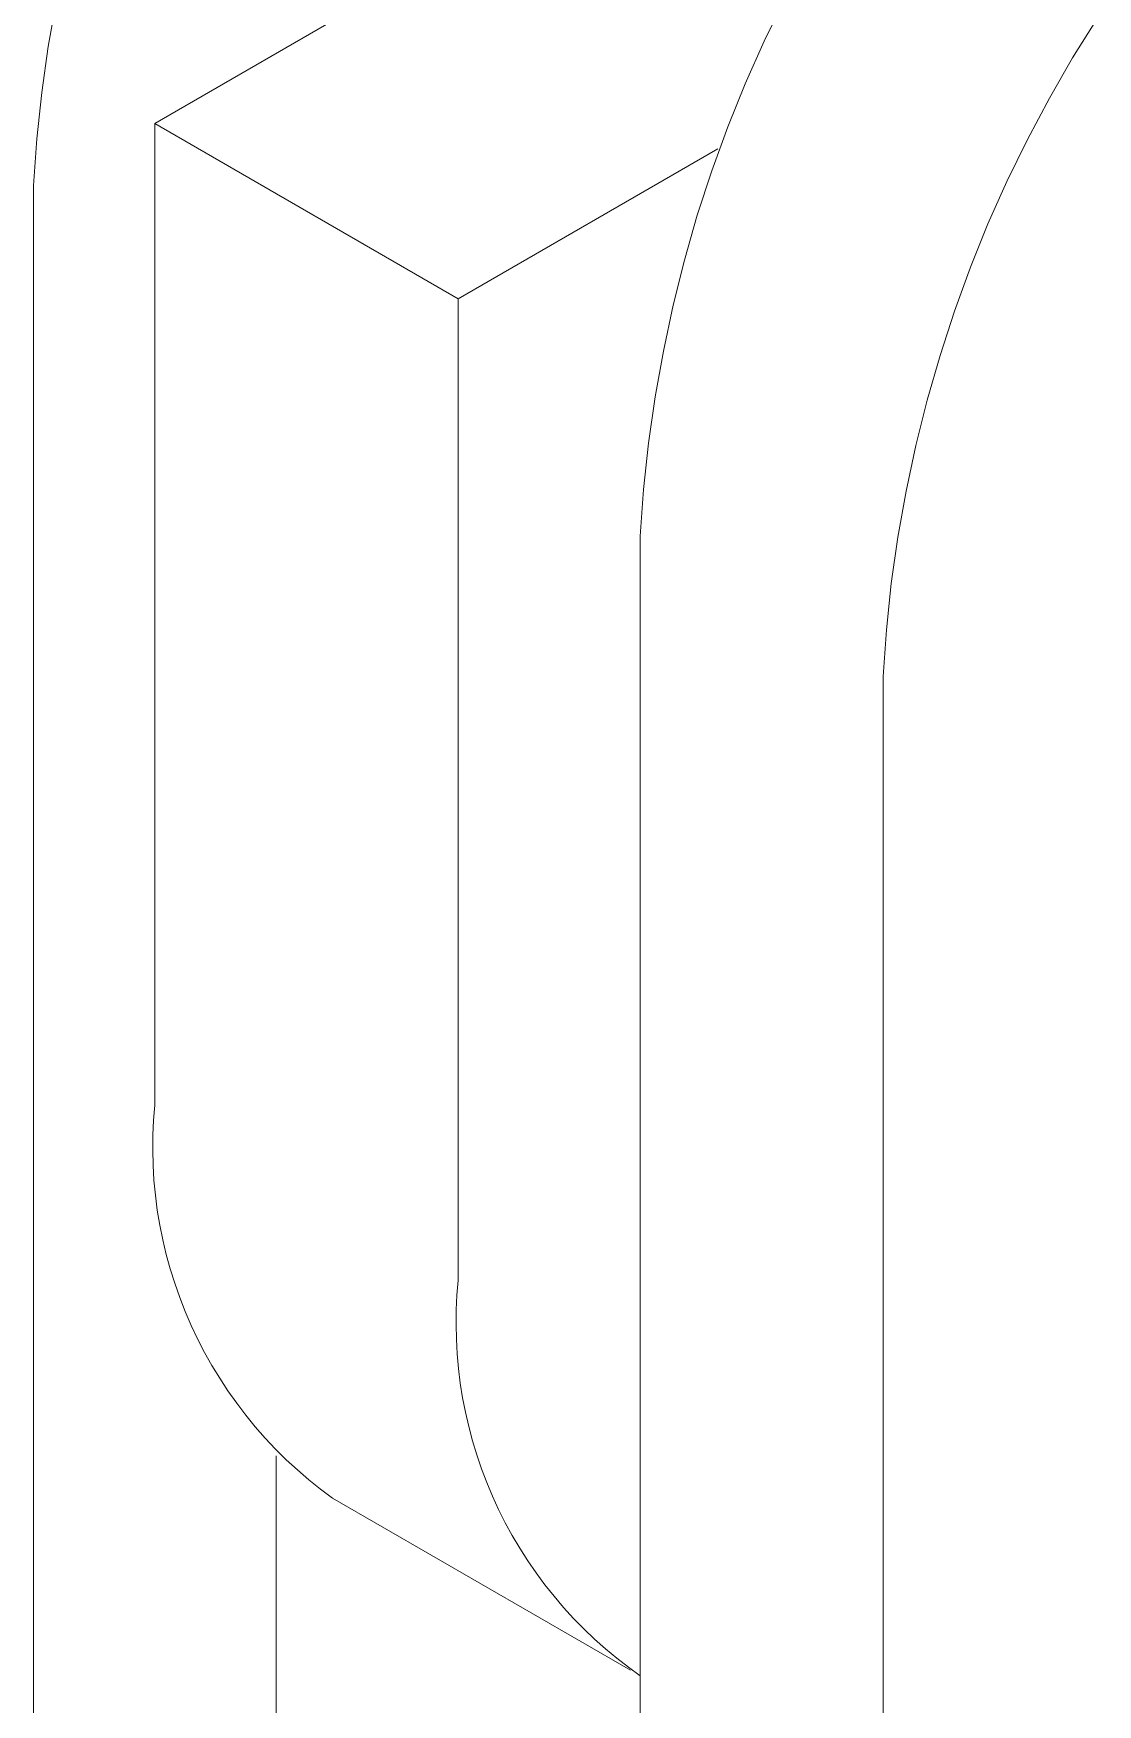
# Model space of a CAD drawing. Header units: millimetres. Extents: x 8434 to 10928, y 788 to 2545.
# Drawn here: x 10714.52 to 10725.06, y 2235.65 to 2252.18 of the extents above; entities that cross this region are included whole.
import ezdxf

# ---------------------------------------------------------------- set-up
doc = ezdxf.new("R2010")
doc.units = ezdxf.units.MM
doc.layers.add('ZANO_R', color=7, linetype='Continuous', lineweight=0)

msp = doc.modelspace()

# ---------------------------------------------------------------- linework, layer by layer
at = {"layer": 'ZANO_R'}
for p, q in [((10715.725, 2251.291), (10725.633, 2257.012)), ((10714.671, 2252.053), (10714.752, 2252.508)), ((10721.756, 2252.105), (10721.959, 2252.52)), ((10724.808, 2251.941), (10725.053, 2252.332)), ((10721.568, 2251.684), (10721.756, 2252.105)), ((10714.606, 2251.596), (10714.671, 2252.053)), ((10724.578, 2251.541), (10724.808, 2251.941)), ((10714.557, 2251.137), (10714.606, 2251.596)), ((10721.395, 2251.256), (10721.568, 2251.684)), ((10724.361, 2251.133), (10724.578, 2251.541)), ((10715.725, 2241.582), (10715.725, 2251.291)), ((10715.725, 2251.291), (10718.728, 2249.557)), ((10714.524, 2250.677), (10714.557, 2251.137)), ((10721.237, 2250.822), (10721.395, 2251.256)), ((10724.158, 2250.718), (10724.361, 2251.133)), ((10721.296, 2251.04), (10718.728, 2249.557)), ((10721.094, 2250.383), (10721.237, 2250.822)), ((10714.524, 2213.348), (10714.524, 2250.677)), ((10723.97, 2250.297), (10724.158, 2250.718)), ((10720.966, 2249.94), (10721.094, 2250.383)), ((10723.797, 2249.869), (10723.97, 2250.297)), ((10720.854, 2249.492), (10720.966, 2249.94)), ((10723.639, 2249.435), (10723.797, 2249.869)), ((10718.728, 2249.557), (10718.728, 2239.848)), ((10720.758, 2249.04), (10720.854, 2249.492)), ((10723.496, 2248.996), (10723.639, 2249.435)), ((10720.677, 2248.586), (10720.758, 2249.04)), ((10723.369, 2248.553), (10723.496, 2248.996)), ((10720.612, 2248.129), (10720.677, 2248.586)), ((10723.256, 2248.105), (10723.369, 2248.553)), ((10720.563, 2247.67), (10720.612, 2248.129)), ((10723.16, 2247.653), (10723.256, 2248.105)), ((10720.53, 2247.209), (10720.563, 2247.67)), ((10723.079, 2247.199), (10723.16, 2247.653)), ((10720.53, 2212.335), (10720.53, 2247.209)), ((10723.014, 2246.742), (10723.079, 2247.199)), ((10722.965, 2246.283), (10723.014, 2246.742)), ((10722.932, 2245.822), (10722.965, 2246.283)), ((10722.932, 2245.822), (10722.932, 2211.883)), ((10715.725, 2241.582), (10715.713, 2241.433)), ((10715.713, 2241.433), (10715.706, 2241.285)), ((10715.706, 2241.285), (10715.705, 2241.136)), ((10715.705, 2241.136), (10715.708, 2240.987)), ((10715.708, 2240.987), (10715.717, 2240.838)), ((10715.717, 2240.838), (10715.731, 2240.69)), ((10715.731, 2240.69), (10715.75, 2240.542)), ((10715.75, 2240.542), (10715.775, 2240.395)), ((10715.775, 2240.395), (10715.804, 2240.249)), ((10715.804, 2240.249), (10715.839, 2240.105)), ((10715.839, 2240.105), (10715.878, 2239.961)), ((10715.878, 2239.961), (10715.923, 2239.819)), ((10715.923, 2239.819), (10715.972, 2239.678)), ((10718.716, 2239.703), (10718.709, 2239.557)), ((10718.728, 2239.848), (10718.716, 2239.703)), ((10715.972, 2239.678), (10716.026, 2239.54)), ((10716.026, 2239.54), (10716.085, 2239.403)), ((10718.709, 2239.557), (10718.707, 2239.412)), ((10716.085, 2239.403), (10716.149, 2239.268)), ((10718.707, 2239.412), (10718.71, 2239.266)), ((10716.149, 2239.268), (10716.217, 2239.136)), ((10718.71, 2239.266), (10718.718, 2239.121)), ((10716.217, 2239.136), (10716.29, 2239.006)), ((10718.718, 2239.121), (10718.73, 2238.975)), ((10716.29, 2239.006), (10716.368, 2238.879)), ((10716.368, 2238.879), (10716.449, 2238.755)), ((10718.73, 2238.975), (10718.748, 2238.831)), ((10716.449, 2238.755), (10716.536, 2238.633)), ((10718.748, 2238.831), (10718.771, 2238.687)), ((10716.536, 2238.633), (10716.626, 2238.515)), ((10718.771, 2238.687), (10718.799, 2238.544)), ((10718.799, 2238.544), (10718.832, 2238.402)), ((10716.626, 2238.515), (10716.72, 2238.399)), ((10716.72, 2238.399), (10716.818, 2238.288)), ((10718.832, 2238.402), (10718.869, 2238.261)), ((10716.818, 2238.288), (10716.921, 2238.179)), ((10718.869, 2238.261), (10718.911, 2238.122)), ((10716.921, 2238.179), (10717.026, 2238.074)), ((10716.926, 2238.114), (10716.926, 2212.962)), ((10717.026, 2238.074), (10717.136, 2237.973)), ((10718.911, 2238.122), (10718.958, 2237.984)), ((10717.136, 2237.973), (10717.249, 2237.876)), ((10717.249, 2237.876), (10717.365, 2237.783)), ((10718.958, 2237.984), (10719.01, 2237.848)), ((10717.365, 2237.783), (10717.484, 2237.694)), ((10719.01, 2237.848), (10719.067, 2237.713)), ((10719.067, 2237.713), (10719.127, 2237.581)), ((10717.484, 2237.694), (10720.432, 2235.992)), ((10719.127, 2237.581), (10719.193, 2237.451)), ((10719.193, 2237.451), (10719.263, 2237.323)), ((10719.263, 2237.323), (10719.337, 2237.198)), ((10719.337, 2237.198), (10719.416, 2237.075)), ((10719.416, 2237.075), (10719.498, 2236.955)), ((10719.498, 2236.955), (10719.585, 2236.838)), ((10719.585, 2236.838), (10719.676, 2236.724)), ((10719.676, 2236.724), (10719.77, 2236.613)), ((10719.77, 2236.613), (10719.868, 2236.505)), ((10719.868, 2236.505), (10719.97, 2236.401)), ((10719.97, 2236.401), (10720.076, 2236.3)), ((10720.076, 2236.3), (10720.184, 2236.204)), ((10720.184, 2236.204), (10720.297, 2236.11)), ((10720.297, 2236.11), (10720.412, 2236.021)), ((10720.412, 2236.021), (10720.53, 2235.936))]:
    msp.add_line(p, q, dxfattribs=at)

doc.saveas('drawing.dxf')
